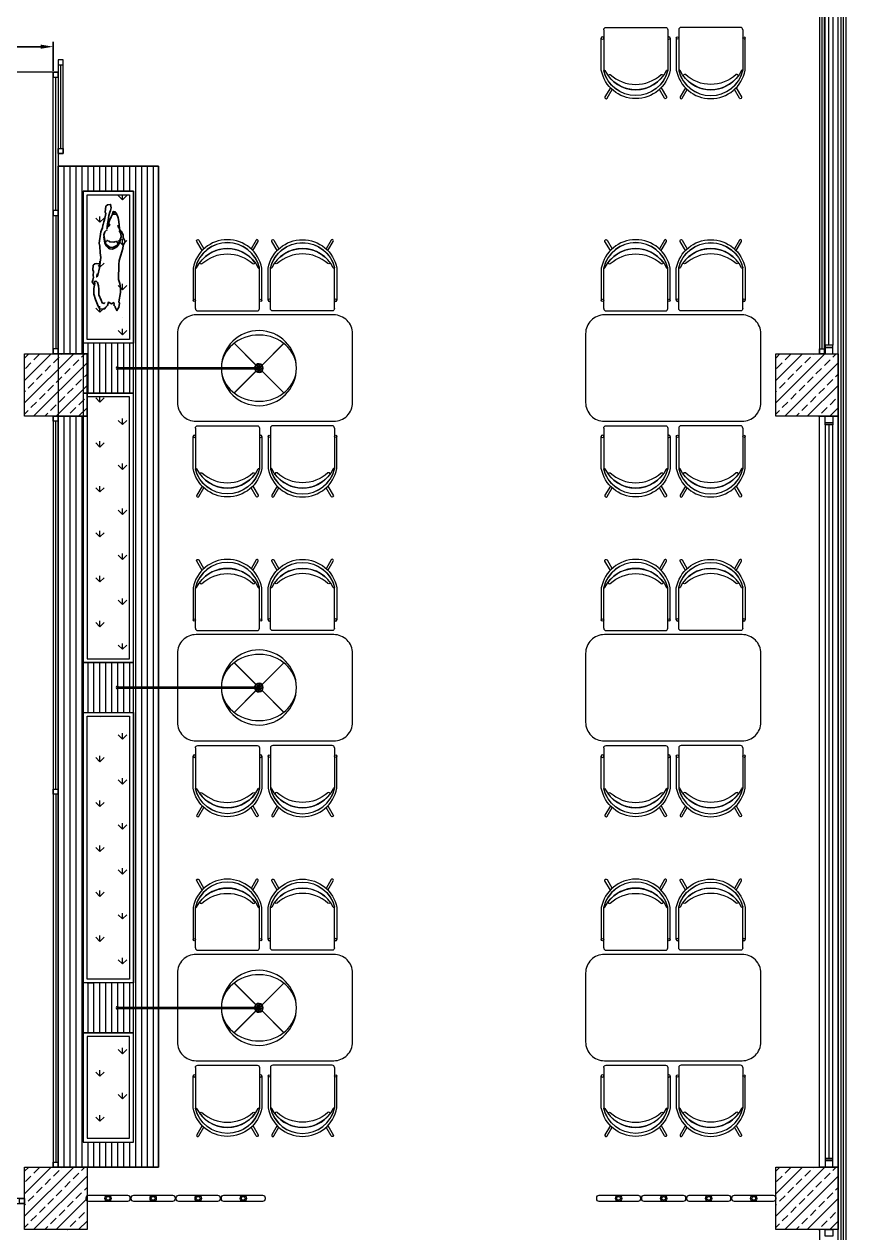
# Model space of a CAD drawing. Header units: millimetres. Extents: x 7998 to 72132, y -12523 to 5591.
# Drawn here: x 66468 to 67124, y -9872 to -8906 of the extents above; entities that cross this region are included whole.
import ezdxf

# ---------------------------------------------------------------- set-up
doc = ezdxf.new("R2010")
doc.units = ezdxf.units.MM
for name, color, linetype, lineweight in [('Xray_Area', 149, 'Continuous', 50), ('Xray_Concrete Arme Column', 8, 'Continuous', 35), ('Xray_Furniture Temporary', 23, 'Continuous', 15), ('Xray_Partition Wall', 254, 'Continuous', 25), ('Xray_Plant', 75, 'Continuous', 9), ('Xray_Slab', 165, 'Continuous', 15), ('Xray_Window', 153, 'Continuous', 20)]:
    doc.layers.add(name, color=color, linetype=linetype, lineweight=lineweight)
doc.layers.add('Xray_Column Scan', color=7, linetype='Continuous', lineweight=13, true_color=0x525252)
doc.layers.add('Xray_Door', color=155, linetype='Continuous')
doc.styles.get("Standard").update_dxf_attribs({"font": 'arial.ttf'})
doc.dimstyles.new('IC OLCU', dxfattribs={"dimtxt": 12, "dimasz": 10, "dimexe": 4, "dimexo": 5, "dimgap": 3, "dimtad": 1, "dimdec": 0, "dimtxsty": 'Standard', "dimcen": 5, "dimdle": 10, "dimclrd": 154, "dimclre": 154, "dimclrt": 151, "dimadec": 0, "dimazin": 0, "dimtfac": 1, "dimtdec": 0, "dimtmove": 0, "dimatfit": 3, "dimfxl": 1, "dimarcsym": 0})
pattern_1 = [(90, (10707.061, -12513.293), (-17.960512, 17.960512), [4.7625, -31.158524]), (45, (10707.06, -12513.293), (-17.960512, 17.960512), [4.7625, -20.6375]), (135, (10707.06, -12513.293), (-17.960512, -17.960512), [4.7625, -20.6375])]
pattern_2 = [(90, (10707.061, -12513.293), (-4.7625, 3e-16), [])]

# ---------------------------------------------------------------- blocks, each defined once
blk = doc.blocks.new('SANDALYEÜ')
at = {"layer": 'Xray_Furniture Temporary'}
for p, q in [((55180.1, 5075.6), (55180.1, 5041.3)), ((55232.1, 5077.6), (55182.1, 5077.6)), ((55234.1, 5075.6), (55234.1, 5041.3))]:
    blk.add_line(p, q, dxfattribs=at)
for points in [[(55178.1, 5068.6), (55178.1, 5041.6, 0.827586), (55236.1, 5041.6), (55236.1, 5068.6)], [(55185.8, 5026.8), (55181.3, 5019, 1), (55183, 5018), (55187.2, 5025.4)], [(55228.5, 5026.8), (55233, 5019, -1), (55231.3, 5018), (55227, 5025.4)]]:
    blk.add_lwpolyline(points, format="xyb", dxfattribs=at)
for points in [[(55234.1, 5041, 0.898684), (55233.1, 5041.2, -0.619296), (55181.2, 5041.2, 0.898684), (55180.2, 5041, 0.775257)], [(55185.7, 5037.8, 0.913533), (55184.2, 5036.4, 0.490973), (55230.1, 5036.4, 0.913533), (55228.6, 5037.8, -0.383369)]]:
    blk.add_lwpolyline(points, format="xyb", close=True, dxfattribs=at)
for centre in [(55179.1, 5068.6), (55235.1, 5068.6)]:
    blk.add_circle(centre, 1, dxfattribs=at)
for centre, radius, start, end in [((55182.1, 5075.6), 2, 90, 180), ((55232.1, 5075.6), 2, 0, 90), ((55207.1, 5047.9), 27.8, 193.7703, 346.2297)]:
    blk.add_arc(centre, radius, start, end, dxfattribs=at)
blk = doc.blocks.new('02PDOG01')
at = {"color": 0, "linetype": 'ByBlock'}
for p, q in [((-5.45, 1.91), (-6.34, 2.11)), ((-5.79, -2.34), (-6.51, -2.58)), ((-36.88, -6.77), (-36.88, -6.77))]:
    blk.add_line(p, q, dxfattribs=at)
for points in [[(-34.81, 1.55), (-34.81, 0.32), (-34.69, -0.19), (-34.03, -0.55), (-33.35, -1.13), (-32.19, -1.25), (-32.56, -2.36), (-32.1, -3.16), (-32.57, -3.39), (-32.79, -3.28), (-33.15, -3.4), (-33.39, -3.76), (-33.62, -3.88), (-34.81, -4.61), (-33.81, -5.04), (-33.62, -5.2), (-32.08, -5.27), (-31.57, -4.94), (-28.26, -5.15), (-26.75, -4.98), (-25.15, -4.55), (-23.74, -3.91), (-18.38, -3.52), (-16.96, -3.4), (-15.05, -3.88), (-12.67, -4.34), (-11.6, -4.35), (-10.05, -4.89), (-8.69, -3.96), (-7.79, -3.83), (-6.6, -3.04), (-6.17, -2.51), (-5.79, -2.34), (-5.57, -2.28), (-4.58, -2.16), (-3.27, -1.88), (-2.03, -1.42), (-1.36, -1.18), (-0.77, -0.78), (-0.44, -0.71), (-0.29, -0.54), (0.04, -0.18), (0.04, 0.29), (-0.08, 0.62), (-0.77, 0.68), (-0.89, 0.64), (-1.84, 1.01), (-3.27, 1.51), (-4.46, 1.72), (-5.45, 1.91), (-5.54, 2.07), (-4.46, 2.05), (-3.27, 1.96), (-1.48, 1.9), (-0.29, 1.72), (0.3, 1.48), (1.25, 1.36), (2.44, 1.74), (2.21, 2.8), (1.61, 3.29), (-0.53, 3.36), (-0.88, 3.05), (-3.27, 3.33), (-3.98, 3.42), (-4.93, 3.6), (-5.17, 3.68), (-6.13, 3.62), (-6.96, 3.92), (-6.96, 3.92), (-7.55, 4.12), (-11.6, 4.24), (-12.67, 3.97), (-15.05, 3.5), (-16.72, 3.15), (-18.38, 3.15), (-20.33, 3.23), (-18.86, 3.39), (-19.1, 5.05), (-19.69, 5.53), (-21.39, 5.41), (-21.72, 5.17), (-23.4, 5.17), (-23.87, 5), (-24.94, 5.12), (-25.53, 5.25), (-26.51, 4.38)], [(-34.81, 1.55), (-33.98, 2.18), (-31.71, 3.37), (-29.93, 4.17), (-27.91, 4.46), (-26.12, 4.23), (-25.41, 4.44), (-25.15, 3.91), (-25.64, 3.35), (-26.72, 2.89), (-27.91, 2.56), (-29.93, 2.36), (-31.71, 1.38), (-32.66, 0.85), (-32.79, 0.19), (-32.43, -0.18)], [(-20.33, 3.23), (-23.03, 3.53), (-23.66, 3.83), (-22.51, 3.81)], [(-6.94, 2.01), (-6.68, 2.09), (-7.4, 2.65), (-8.51, 2.95), (-10.53, 2.38), (-10.77, 2.26), (-10.98, 1.91), (-10.29, 1.46), (-10.65, 1.46)], [(-10.5, 1.09), (-10.77, 0.53), (-10.77, -0.9), (-10.5, -1.46)], [(-6.94, -2.37), (-6.68, -2.46), (-7.55, -3.04), (-8.57, -3.3), (-10.53, -2.75), (-10.77, -2.63), (-10.98, -2.28), (-10.29, -1.83), (-10.65, -1.83)]]:
    blk.add_lwpolyline(points, dxfattribs=at)
for points in [[(-9.34, -3.21), (-11.48, -2.63), (-12.38, -2.06), (-13.03, -1.14), (-13.23, -0.66), (-13.23, 0.29), (-13.03, 0.77), (-12.38, 1.69), (-11.48, 2.26), (-9.34, 2.85), (-9.19, 2.85), (-11.05, 2.26), (-11.83, 1.69), (-12.43, 0.77), (-12.67, 0.29), (-12.67, -0.66), (-12.43, -1.14), (-11.83, -2.06), (-11.05, -2.63)], [(-5.59, 1.74), (-5.1, 1.78), (-4.64, 1.23)], [(-0.89, 0.41), (-0.29, 0.17), (-0.29, -0.54), (-0.89, -0.78)], [(-4.64, -1.6), (-5.1, -2.15), (-5.59, -2.11)]]:
    blk.add_lwpolyline(points, close=True, dxfattribs=at)
blk = doc.blocks.new('*D2722')
at = {"color": 154, "lineweight": -2, "transparency": 16777216}
for p, q in [((65638.13, -8989.92), (65638.13, -8920.49)), ((66481.01, -8924.49), (65648.13, -8924.49)), ((66491.01, -8943.9), (66491.01, -8920.49))]:
    blk.add_line(p, q, dxfattribs=at)
at = {"color": 154, "transparency": 16777216}
for points in [[(65648.13, -8922.82), (65648.13, -8926.16), (65638.13, -8924.49)], [(66481.01, -8922.82), (66481.01, -8926.16), (66491.01, -8924.49)]]:
    blk.add_solid(points, dxfattribs=at)
at = {"layer": 'Defpoints', "color": 0, "transparency": 16777216}
for p in [(65638.13, -8924.49), (66491.01, -8948.9), (65638.13, -8994.92)]:
    blk.add_point(p, dxfattribs=at)
at = {"color": 151, "lineweight": 0, "transparency": 16777216, "insert": (66064.57, -8915.36), "char_height": 12, "attachment_point": 5}
blk.add_mtext('853', dxfattribs=at)

msp = doc.modelspace()

# ---------------------------------------------------------------- hatches: boundary and pattern name
at = {"layer": 'Xray_Column Scan', "linetype": 'Continuous', "lineweight": 0}
h = msp.add_hatch(dxfattribs=at)
h.set_pattern_fill('ANSI33', color=256, scale=2)
h.set_pattern_definition([(45, (56233.489, -21006.314), (-8.980256, 8.980256), []), (45, (56242.469, -21006.314), (-8.980256, 8.980256), [6.35, -3.175])])
h.paths.add_polyline_path([(66468.01, -9219.9), (66468.01, -9169.9), (66518.01, -9169.9), (66518.01, -9219.9)])
h = msp.add_hatch(dxfattribs=at)
h.set_pattern_fill('ANSI33', color=256, scale=2)
h.set_pattern_definition([(45, (56833.708, -21006.314), (-8.980256, 8.980256), []), (45, (56842.688, -21006.314), (-8.980256, 8.980256), [6.35, -3.175])])
h.paths.add_polyline_path([(67068.23, -9219.9), (67068.23, -9169.9), (67118.23, -9169.9), (67118.23, -9219.9)])
h = msp.add_hatch(dxfattribs=at)
h.set_pattern_fill('ANSI33', color=256, scale=2)
h.set_pattern_definition([(45, (56233.489, -21656.314), (-8.980256, 8.980256), []), (45, (56242.469, -21656.314), (-8.980256, 8.980256), [6.35, -3.175])])
h.paths.add_polyline_path([(66468.01, -9869.9), (66468.01, -9819.9), (66518.01, -9819.9), (66518.01, -9869.9)])
h = msp.add_hatch(dxfattribs=at)
h.set_pattern_fill('ANSI33', color=256, scale=2)
h.set_pattern_definition([(45, (56833.708, -21656.314), (-8.980256, 8.980256), []), (45, (56842.688, -21656.314), (-8.980256, 8.980256), [6.35, -3.175])])
h.paths.add_polyline_path([(67068.23, -9869.9), (67068.23, -9819.9), (67118.23, -9819.9), (67118.23, -9869.9)])
at = {"layer": 'Xray_Furniture Temporary', "lineweight": 0, "transparency": 33554610}
h = msp.add_hatch(dxfattribs=at)
h.set_pattern_fill('LINE', color=256, scale=1.5, angle=90)
h.set_pattern_definition(pattern_2)
h.paths.add_polyline_path([(66575.01, -9693.15), (66555.01, -9693.15), (66555.01, -9712.65), (66555.01, -9799.9), (66515.01, -9799.9), (66515.01, -9712.65), (66515.01, -9672.65), (66515.01, -9456.64), (66515.01, -9219.9), (66495.01, -9219.9), (66495.01, -9819.9), (66575.01, -9819.9)])
h.paths.add_polyline_path([(66575.01, -9019.93), (66495.01, -9019.93), (66495.01, -9169.9), (66515.01, -9169.9), (66515.01, -9039.93), (66555.01, -9039.93), (66555.01, -9692.15), (66575.01, -9692.15)])
h.paths.add_polyline_path([(66542.29, -9691.65, -0.256376), (66543.12, -9692.15), (66555.01, -9692.15), (66555.01, -9672.65), (66515.01, -9672.65), (66515.01, -9712.65), (66555.01, -9712.65), (66555.01, -9693.15), (66543.12, -9693.15, -0.256376), (66542.29, -9693.65, -0.957168)], flags=17)
h = msp.add_hatch(dxfattribs=at)
h.set_pattern_fill('LINE', color=256, scale=1.5, angle=90)
h.set_pattern_definition(pattern_2)
h.paths.add_polyline_path([(66555.01, -9161.39), (66515.01, -9161.39), (66515.01, -9169.9), (66518.01, -9169.9), (66518.01, -9201.39), (66555.01, -9201.39), (66555.01, -9181.89), (66543.12, -9181.89, -0.256376), (66542.29, -9182.39, -0.957168), (66542.29, -9180.39, -0.256376), (66543.12, -9180.89), (66555.01, -9180.89)])
h = msp.add_hatch(dxfattribs=at)
h.set_pattern_fill('LINE', color=256, scale=1.5, angle=90)
h.set_pattern_definition(pattern_2)
h.paths.add_polyline_path([(66555.01, -9416.64), (66515.01, -9416.64), (66515.01, -9456.64), (66555.01, -9456.64), (66555.01, -9437.14), (66543.12, -9437.14, -0.256376), (66542.29, -9437.64, -0.957168), (66542.29, -9435.64, -0.256376), (66543.12, -9436.14), (66555.01, -9436.14)])
at = {"layer": 'Xray_Plant', "lineweight": 0, "transparency": 33554602}
h = msp.add_hatch(dxfattribs=at)
h.set_pattern_fill('GRASS', color=256)
h.set_pattern_definition(pattern_1)
h.paths.add_polyline_path([(66552.01, -9158.39), (66552.01, -9042.93), (66518.01, -9042.93), (66518.01, -9158.39)])
h.paths.add_polyline_path([(66527.14, -9097.86), (66524.14, -9097.96), (66522.92, -9099.17), (66522.78, -9102.99), (66525.76, -9108.29)], flags=16)
h.paths.add_polyline_path([(66524.08, -9114.56), (66523.3, -9117.8), (66523.48, -9123.17), (66524.82, -9126.58), (66520.53, -9113.44), (66526.42, -9111.34), (66528.88, -9126.12)], flags=16)
h.paths.add_polyline_path([(66541.62, -9058.64), (66538.95, -9058.35), (66539.63, -9057.08), (66541.23, -9057.25)], flags=16)
h = msp.add_hatch(dxfattribs=at)
h.set_pattern_fill('GRASS', color=256)
h.set_pattern_definition(pattern_1)
h.paths.add_polyline_path([(66518.01, -9413.64), (66552.01, -9413.64), (66552.01, -9204.39), (66518.01, -9204.39)])
h = msp.add_hatch(dxfattribs=at)
h.set_pattern_fill('GRASS', color=256)
h.set_pattern_definition(pattern_1)
h.paths.add_polyline_path([(66552.01, -9459.64), (66518.01, -9459.64), (66518.01, -9669.65), (66552.01, -9669.65)])
h = msp.add_hatch(dxfattribs=at)
h.set_pattern_fill('GRASS', color=256)
h.set_pattern_definition(pattern_1)
h.paths.add_polyline_path([(66552.01, -9715.65), (66518.01, -9715.65), (66518.01, -9796.9), (66552.01, -9796.9)])

# ---------------------------------------------------------------- linework, layer by layer
at = {"layer": 'Xray_Area', "linetype": 'Continuous', "lineweight": 0}
msp.add_lwpolyline([(64118.23, -10519.9), (67118.23, -10519.9), (67118.23, -7439.9), (65519.02, -7439.9), (65519.02, -6829.9), (64118.02, -6829.9), (64118.23, -10519.9)], dxfattribs=at)
at = {"layer": 'Xray_Concrete Arme Column', "linetype": 'Continuous', "lineweight": 0}
for points in [[(67118.23, -9754.87), (67118.23, -7824.9)], [(66468.01, -9219.9), (66468.01, -9169.9), (66518.01, -9169.9), (66518.01, -9219.9), (66468.01, -9219.9)], [(67068.23, -9219.9), (67068.23, -9169.9), (67118.23, -9169.9), (67118.23, -9219.9), (67068.23, -9219.9)], [(66468.01, -9869.9), (66468.01, -9819.9), (66518.01, -9819.9), (66518.01, -9869.9), (66468.01, -9869.9)], [(67068.23, -9869.9), (67068.23, -9819.9), (67118.23, -9819.9), (67118.23, -9869.9), (67068.23, -9869.9)]]:
    msp.add_lwpolyline(points, dxfattribs=at)
at = {"layer": 'Xray_Door', "lineweight": 0}
for p, q in [((67110.73, -9163.04), (67110.73, -8576.76)), ((67110.73, -9226.76), (67110.73, -9813.04))]:
    msp.add_line(p, q, dxfattribs=at)
for points in [[(67107.73, -9163.04), (67107.73, -8576.76), (67113.73, -8576.76), (67113.73, -9163.04), (67107.73, -9163.04)], [(67107.73, -9226.76), (67107.73, -9813.04), (67113.73, -9813.04), (67113.73, -9226.76), (67107.73, -9226.76)]]:
    msp.add_lwpolyline(points, dxfattribs=at)
for points in [[(67107.73, -9163.04), (67107.73, -9164.77), (67113.73, -9164.77), (67113.73, -9163.04)], [(67107.73, -9164.77), (67107.73, -9169.9), (67113.73, -9169.9), (67113.73, -9164.77)], [(67107.73, -9225.03), (67107.73, -9219.9), (67113.73, -9219.9), (67113.73, -9225.03)], [(67107.73, -9226.76), (67107.73, -9225.03), (67113.73, -9225.03), (67113.73, -9226.76)], [(67107.73, -9813.04), (67107.73, -9814.77), (67113.73, -9814.77), (67113.73, -9813.04)], [(67107.73, -9814.77), (67107.73, -9819.9), (67113.73, -9819.9), (67113.73, -9814.77)], [(67107.73, -9875.03), (67107.73, -9869.9), (67113.73, -9869.9), (67113.73, -9875.03)]]:
    msp.add_lwpolyline(points, close=True, dxfattribs=at)
at = {"layer": 'Xray_Furniture Temporary', "linetype": 'Continuous', "lineweight": 0}
for p, q in [((66652.85, -9178.92), (66635.48, -9161.56)), ((66652.95, -9178.83), (66635.58, -9161.46)), ((66675.18, -9161.55), (66657.81, -9178.92)), ((66675.27, -9161.65), (66657.9, -9179.02)), ((66542.29, -9180.89), (66655.29, -9180.89)), ((66542.29, -9181.89), (66655.29, -9181.89)), ((66652.86, -9183.87), (66635.49, -9201.24)), ((66652.95, -9183.96), (66635.58, -9201.33)), ((66653.43, -9180.51), (66653.63, -9180.6)), ((66653.63, -9182.19), (66653.43, -9182.28)), ((66653.85, -9179.91), (66654.01, -9180.07)), ((66653.85, -9182.88), (66654.01, -9182.72)), ((66654.44, -9179.49), (66654.54, -9179.69)), ((66654.44, -9183.3), (66654.54, -9183.09)), ((66655.33, -9179.29), (66655.33, -9179.52)), ((66655.33, -9183.27), (66655.33, -9183.49)), ((66656.13, -9179.69), (66656.22, -9179.49)), ((66656.13, -9183.09), (66656.22, -9183.3)), ((66656.66, -9180.07), (66656.82, -9179.91)), ((66656.66, -9182.72), (66656.82, -9182.88)), ((66657.24, -9180.51), (66657.03, -9180.6)), ((66657.03, -9182.19), (66657.24, -9182.28)), ((66657.21, -9181.39), (66657.43, -9181.39)), ((66675.17, -9201.24), (66657.8, -9183.87)), ((66675.26, -9201.15), (66657.89, -9183.78)), ((66652.85, -9434.17), (66635.48, -9416.8)), ((66652.95, -9434.08), (66635.58, -9416.71)), ((66675.18, -9416.8), (66657.81, -9434.16)), ((66675.27, -9416.89), (66657.9, -9434.26)), ((66542.29, -9436.14), (66655.29, -9436.14)), ((66542.29, -9437.14), (66655.29, -9437.14)), ((66653.43, -9435.75), (66653.63, -9435.85)), ((66653.63, -9437.43), (66653.43, -9437.53)), ((66653.85, -9435.15), (66654.01, -9435.31)), ((66654.44, -9434.74), (66654.54, -9434.94)), ((66655.33, -9434.54), (66655.33, -9434.76)), ((66656.13, -9434.94), (66656.22, -9434.74)), ((66656.66, -9435.31), (66656.82, -9435.15)), ((66657.24, -9435.75), (66657.03, -9435.85)), ((66657.03, -9437.43), (66657.24, -9437.53)), ((66657.21, -9436.64), (66657.43, -9436.64)), ((66652.86, -9439.11), (66635.49, -9456.48)), ((66652.95, -9439.21), (66635.58, -9456.58)), ((66653.85, -9438.12), (66654.01, -9437.97)), ((66654.44, -9438.54), (66654.54, -9438.34)), ((66655.33, -9438.51), (66655.33, -9438.74)), ((66656.13, -9438.34), (66656.22, -9438.54)), ((66656.66, -9437.97), (66656.82, -9438.12)), ((66675.17, -9456.49), (66657.8, -9439.12)), ((66675.26, -9456.39), (66657.89, -9439.02)), ((66652.85, -9690.18), (66635.48, -9672.81)), ((66652.95, -9690.09), (66635.58, -9672.72)), ((66675.18, -9672.81), (66657.81, -9690.18)), ((66675.27, -9672.9), (66657.9, -9690.27)), ((66542.29, -9692.15), (66655.29, -9692.15)), ((66542.29, -9693.15), (66655.29, -9693.15)), ((66652.86, -9695.13), (66635.49, -9712.49)), ((66652.95, -9695.22), (66635.58, -9712.59)), ((66653.43, -9691.76), (66653.63, -9691.86)), ((66653.63, -9693.44), (66653.43, -9693.54)), ((66653.85, -9691.17), (66654.01, -9691.32)), ((66653.85, -9694.14), (66654.01, -9693.98)), ((66654.44, -9690.75), (66654.54, -9690.95)), ((66654.44, -9694.55), (66654.54, -9694.35)), ((66655.33, -9690.55), (66655.33, -9690.77)), ((66655.33, -9694.53), (66655.33, -9694.75)), ((66656.13, -9690.95), (66656.22, -9690.75)), ((66656.13, -9694.35), (66656.22, -9694.55)), ((66656.66, -9691.32), (66656.82, -9691.17)), ((66656.66, -9693.98), (66656.82, -9694.14)), ((66657.24, -9691.76), (66657.03, -9691.86)), ((66657.03, -9693.44), (66657.24, -9693.54)), ((66657.21, -9692.65), (66657.43, -9692.65)), ((66675.17, -9712.5), (66657.8, -9695.13)), ((66675.26, -9712.4), (66657.89, -9695.03))]:
    msp.add_line(p, q, dxfattribs=at)
at = {"layer": 'Xray_Furniture Temporary', "lineweight": 0, "transparency": 33554610}
for points in [[(66575.01, -9819.9), (66495.01, -9819.9), (66495.01, -9219.9), (66518.01, -9219.9), (66518.01, -9169.9), (66495.01, -9169.9), (66495.01, -9019.93), (66575.01, -9019.93), (66575.01, -9819.9)], [(66515.01, -9219.9), (66515.01, -9799.9), (66555.01, -9799.9), (66555.01, -9039.93), (66515.01, -9039.93), (66515.01, -9169.9)]]:
    msp.add_lwpolyline(points, dxfattribs=at)
for points in [[(66575.01, -9019.93), (66495.01, -9019.93), (66495.01, -9819.9), (66575.01, -9819.9)], [(66555.01, -9161.39), (66515.01, -9161.39), (66515.01, -9039.93), (66555.01, -9039.93)], [(66552.01, -9158.39), (66518.01, -9158.39), (66518.01, -9042.93), (66552.01, -9042.93)], [(66555.01, -9161.39), (66515.01, -9161.39), (66515.01, -9201.39), (66555.01, -9201.39)], [(66555.01, -9201.39), (66515.01, -9201.39), (66515.01, -9416.64), (66555.01, -9416.64)], [(66552.01, -9204.39), (66518.01, -9204.39), (66518.01, -9413.64), (66552.01, -9413.64)], [(66555.01, -9416.64), (66515.01, -9416.64), (66515.01, -9456.64), (66555.01, -9456.64)], [(66555.01, -9672.65), (66515.01, -9672.65), (66515.01, -9456.64), (66555.01, -9456.64)], [(66552.01, -9669.65), (66518.01, -9669.65), (66518.01, -9459.64), (66552.01, -9459.64)], [(66555.01, -9712.65), (66515.01, -9712.65), (66515.01, -9799.9), (66555.01, -9799.9)], [(66552.01, -9715.65), (66518.01, -9715.65), (66518.01, -9796.9), (66552.01, -9796.9)]]:
    msp.add_lwpolyline(points, close=True, dxfattribs=at)
at = {"layer": 'Xray_Furniture Temporary', "lineweight": 0}
for points in [[(66590.16, -9153.85), (66590.16, -9208.85, 0.414214), (66605.16, -9223.85), (66715.16, -9223.85, 0.414214), (66730.16, -9208.85), (66730.16, -9153.85, 0.414214), (66715.16, -9138.85), (66605.16, -9138.85, 0.414214)], [(66916.36, -9153.85), (66916.36, -9208.85, 0.414214), (66931.36, -9223.85), (67041.36, -9223.85, 0.414214), (67056.36, -9208.85), (67056.36, -9153.85, 0.414214), (67041.36, -9138.85), (66931.36, -9138.85, 0.414214)], [(66590.16, -9409.38), (66590.16, -9464.38, 0.414214), (66605.16, -9479.38), (66715.16, -9479.38, 0.414214), (66730.16, -9464.38), (66730.16, -9409.38, 0.414214), (66715.16, -9394.38), (66605.16, -9394.38, 0.414214)], [(66916.36, -9409.38), (66916.36, -9464.38, 0.414214), (66931.36, -9479.38), (67041.36, -9479.38, 0.414214), (67056.36, -9464.38), (67056.36, -9409.38, 0.414214), (67041.36, -9394.38), (66931.36, -9394.38, 0.414214)], [(66590.16, -9664.9), (66590.16, -9719.9, 0.414214), (66605.16, -9734.9), (66715.16, -9734.9, 0.414214), (66730.16, -9719.9), (66730.16, -9664.9, 0.414214), (66715.16, -9649.9), (66605.16, -9649.9, 0.414214)], [(66916.36, -9664.9), (66916.36, -9719.9, 0.414214), (66931.36, -9734.9), (67041.36, -9734.9, 0.414214), (67056.36, -9719.9), (67056.36, -9664.9, 0.414214), (67041.36, -9649.9), (66931.36, -9649.9, 0.414214)]]:
    msp.add_lwpolyline(points, format="xyb", close=True, dxfattribs=at)
at = {"layer": 'Xray_Furniture Temporary', "lineweight": 0, "transparency": 33554610}
for points in [[(66550.33, -9847.4), (66519.33, -9847.4, -0.414214), (66517.33, -9845.4), (66517.33, -9844.4, -0.414214), (66519.33, -9842.4), (66550.33, -9842.4, -0.414214), (66552.33, -9844.4), (66552.33, -9845.4, -0.414214)], [(66586.33, -9847.4), (66555.33, -9847.4, -0.414214), (66553.33, -9845.4), (66553.33, -9844.4, -0.414214), (66555.33, -9842.4), (66586.33, -9842.4, -0.414214), (66588.33, -9844.4), (66588.33, -9845.4, -0.414214)], [(66622.33, -9847.4), (66591.33, -9847.4, -0.414214), (66589.33, -9845.4), (66589.33, -9844.4, -0.414214), (66591.33, -9842.4), (66622.33, -9842.4, -0.414214), (66624.33, -9844.4), (66624.33, -9845.4, -0.414214)], [(66658.33, -9847.4), (66627.33, -9847.4, -0.414214), (66625.33, -9845.4), (66625.33, -9844.4, -0.414214), (66627.33, -9842.4), (66658.33, -9842.4, -0.414214), (66660.33, -9844.4), (66660.33, -9845.4, -0.414214)], [(66958.2, -9847.4), (66927.2, -9847.4, -0.414214), (66925.2, -9845.4), (66925.2, -9844.4, -0.414214), (66927.2, -9842.4), (66958.2, -9842.4, -0.414214), (66960.2, -9844.4), (66960.2, -9845.4, -0.414214)], [(66994.2, -9847.4), (66963.2, -9847.4, -0.414214), (66961.2, -9845.4), (66961.2, -9844.4, -0.414214), (66963.2, -9842.4), (66994.2, -9842.4, -0.414214), (66996.2, -9844.4), (66996.2, -9845.4, -0.414214)], [(67030.2, -9847.4), (66999.2, -9847.4, -0.414214), (66997.2, -9845.4), (66997.2, -9844.4, -0.414214), (66999.2, -9842.4), (67030.2, -9842.4, -0.414214), (67032.2, -9844.4), (67032.2, -9845.4, -0.414214)], [(67066.2, -9847.4), (67035.2, -9847.4, -0.414214), (67033.2, -9845.4), (67033.2, -9844.4, -0.414214), (67035.2, -9842.4), (67066.2, -9842.4, -0.414214), (67068.2, -9844.4), (67068.2, -9845.4, -0.414214)]]:
    msp.add_lwpolyline(points, format="xyb", close=True, dxfattribs=at)
for centre, radius in [((66534.83, -9844.9), 2.5), ((66570.83, -9844.9), 2.5), ((66606.83, -9844.9), 2.5), ((66642.83, -9844.9), 2.5), ((66942.7, -9844.9), 2.5), ((66978.7, -9844.9), 2.5), ((67014.7, -9844.9), 2.5), ((67050.7, -9844.9), 2.5), ((66534.83, -9844.9), 1.5), ((66570.83, -9844.9), 1.5), ((66606.83, -9844.9), 1.5), ((66642.83, -9844.9), 1.5), ((66942.7, -9844.9), 1.5), ((66978.7, -9844.9), 1.5), ((67014.7, -9844.9), 1.5), ((67050.7, -9844.9), 1.5)]:
    msp.add_circle(centre, radius, dxfattribs=at)
at = {"layer": 'Xray_Furniture Temporary', "linetype": 'Continuous', "lineweight": 0}
for centre, radius, start, end in [((66655.33, -9181.39), 30, 180.95497, 179.04503), ((66542.34, -9181.39), 1, 92.5074, 267.4926), ((66542.35, -9181.39), 0.503, 95.85308, 264.14692), ((66542.25, -9181.39), 1, 29.96818, 87.48639), ((66542.25, -9181.39), 1, 272.51361, 330.03182), ((66655.33, -9181.39), 3.5, 188.21321, 171.78679), ((66655.33, -9181.39), 3.03, 189.50697, 170.49303), ((66655.33, -9181.39), 2.1, 155, 166.22659), ((66655.33, -9181.39), 2.1, 205, 225), ((66655.33, -9181.39), 1.88, 195.4575, 205), ((66655.33, -9181.39), 1.88, 135, 155), ((66655.33, -9181.39), 1.68, 197.34758, 162.65242), ((66655.33, -9181.39), 2.1, 115, 135), ((66655.33, -9181.39), 1.88, 225, 245), ((66655.33, -9181.39), 1.29, 202.75051, 157.24949), ((66655.33, -9181.39), 2.1, 245, 270), ((66655.33, -9181.39), 0.946, 211.90532, 148.09468), ((66655.33, -9181.39), 1.88, 90, 115), ((66655.33, -9181.39), 0.502, 265.49062, 94.50938), ((66655.33, -9181.39), 2.1, 65, 90), ((66655.33, -9181.39), 1.88, 270, 295), ((66655.33, -9181.39), 1.88, 45, 65), ((66655.33, -9181.39), 2.1, 295, 315), ((66655.33, -9181.39), 1.88, 315, 335), ((66655.33, -9181.39), 2.1, 25, 45), ((66655.33, -9181.39), 1.88, 0, 25), ((66655.33, -9181.39), 2.1, 335, 0), ((66655.33, -9436.64), 30, 180.95497, 179.04503), ((66542.34, -9436.64), 1, 92.5074, 267.4926), ((66542.35, -9436.64), 0.503, 95.85308, 264.14692), ((66542.25, -9436.64), 1, 29.96818, 87.48639), ((66542.25, -9436.64), 1, 272.51361, 330.03182), ((66655.33, -9436.64), 3.5, 188.21321, 171.78679), ((66655.33, -9436.64), 3.03, 189.50697, 170.49303), ((66655.33, -9436.64), 2.1, 155, 166.22659), ((66655.33, -9436.64), 2.1, 205, 225), ((66655.33, -9436.64), 1.88, 195.4575, 205), ((66655.33, -9436.64), 1.88, 135, 155), ((66655.33, -9436.64), 1.68, 197.34758, 162.65242), ((66655.33, -9436.64), 2.1, 115, 135), ((66655.33, -9436.64), 1.29, 202.75051, 157.24949), ((66655.33, -9436.64), 0.946, 211.90532, 148.09468), ((66655.33, -9436.64), 1.88, 90, 115), ((66655.33, -9436.64), 0.502, 265.49062, 94.50938), ((66655.33, -9436.64), 2.1, 65, 90), ((66655.33, -9436.64), 1.88, 45, 65), ((66655.33, -9436.64), 1.88, 315, 335), ((66655.33, -9436.64), 2.1, 25, 45), ((66655.33, -9436.64), 1.88, 0, 25), ((66655.33, -9436.64), 2.1, 335, 0), ((66655.33, -9436.64), 1.88, 225, 245), ((66655.33, -9436.64), 2.1, 245, 270), ((66655.33, -9436.64), 1.88, 270, 295), ((66655.33, -9436.64), 2.1, 295, 315), ((66655.33, -9692.65), 30, 180.95497, 179.04503), ((66542.34, -9692.65), 1, 92.5074, 267.4926), ((66542.35, -9692.65), 0.503, 95.85308, 264.14692), ((66542.25, -9692.65), 1, 29.96818, 87.48639), ((66542.25, -9692.65), 1, 272.51361, 330.03182), ((66655.33, -9692.65), 3.5, 188.21321, 171.78679), ((66655.33, -9692.65), 3.03, 189.50697, 170.49303), ((66655.33, -9692.65), 2.1, 155, 166.22659), ((66655.33, -9692.65), 2.1, 205, 225), ((66655.33, -9692.65), 1.88, 195.4575, 205), ((66655.33, -9692.65), 1.88, 135, 155), ((66655.33, -9692.65), 1.68, 197.34758, 162.65242), ((66655.33, -9692.65), 2.1, 115, 135), ((66655.33, -9692.65), 1.88, 225, 245), ((66655.33, -9692.65), 1.29, 202.75051, 157.24949), ((66655.33, -9692.65), 2.1, 245, 270), ((66655.33, -9692.65), 0.946, 211.90532, 148.09468), ((66655.33, -9692.65), 1.88, 90, 115), ((66655.33, -9692.65), 0.502, 265.49062, 94.50938), ((66655.33, -9692.65), 2.1, 65, 90), ((66655.33, -9692.65), 1.88, 270, 295), ((66655.33, -9692.65), 1.88, 45, 65), ((66655.33, -9692.65), 2.1, 295, 315), ((66655.33, -9692.65), 1.88, 315, 335), ((66655.33, -9692.65), 2.1, 25, 45), ((66655.33, -9692.65), 1.88, 0, 25), ((66655.33, -9692.65), 2.1, 335, 0)]:
    msp.add_arc(centre, radius, start, end, dxfattribs=at)
for centre in [(66655.33, -9181.39), (66655.33, -9436.64), (66655.33, -9692.65)]:
    msp.add_ellipse(centre, major_axis=(-30, 0), ratio=0.882006, start_param=0.018899, end_param=6.264287, dxfattribs=at)
at = {"layer": 'Xray_Partition Wall', "lineweight": 0}
for points in [[(67103.23, -9169.9), (67118.23, -9169.9), (67118.23, -8569.9), (67103.23, -8569.9)], [(67103.23, -9219.9), (67118.23, -9219.9), (67118.23, -9819.9), (67103.23, -9819.9)], [(67103.23, -10469.9), (67118.23, -10469.9), (67118.23, -9869.9), (67103.23, -9869.9)]]:
    msp.add_lwpolyline(points, close=True, dxfattribs=at)
at = {"layer": 'Xray_Slab', "linetype": 'Continuous', "lineweight": 0}
for points in [[(64112.23, -6823.9), (65525.02, -6823.9), (65525.02, -7433.36), (67124.23, -7433.9), (67124.23, -10525.9), (64112.23, -10525.9)], [(64114.23, -6825.9), (65523.02, -6825.9), (65523.02, -7435.36), (67122.23, -7435.9), (67122.23, -10523.9), (64114.23, -10523.9)], [(64116.23, -6827.9), (65521.02, -6827.9), (65521.02, -7437.36), (67120.23, -7437.9), (67120.23, -10521.9), (64116.23, -10521.9)]]:
    msp.add_lwpolyline(points, close=True, dxfattribs=at)
at = {"layer": 'Xray_Window', "lineweight": 0}
for p, q in [((67105.11, -8871.9), (67105.11, -9165.9)), ((66497.01, -9005.93), (66497.01, -8938.93)), ((66493.01, -9055.4), (66493.01, -8948.9)), ((66493.01, -9059.4), (66493.01, -9165.9)), ((66493.01, -9517.9), (66493.01, -9223.9)), ((66493.01, -9521.9), (66493.01, -9815.9))]:
    msp.add_line(p, q, dxfattribs=at)
for points in [[(67103.11, -9169.9), (67107.11, -9169.9), (67107.11, -8569.9), (67103.11, -8569.9)], [(66499.01, -8934.93), (66495.01, -8934.93), (66495.01, -9009.93), (66499.01, -9009.93)], [(66495.01, -8934.93), (66495.01, -8938.93), (66499.01, -8938.93), (66499.01, -8934.93)], [(66491.01, -8944.9), (66495.01, -8944.9), (66495.01, -9169.9), (66491.01, -9169.9)], [(66491.01, -8944.9), (66491.01, -8948.9), (66495.01, -8948.9), (66495.01, -8944.9)], [(66495.01, -9009.93), (66495.01, -9005.93), (66499.01, -9005.93), (66499.01, -9009.93)], [(66491.01, -9055.4), (66491.01, -9059.4), (66495.01, -9059.4), (66495.01, -9055.4)], [(66491.01, -9165.9), (66491.01, -9169.9), (66495.01, -9169.9), (66495.01, -9165.9)], [(67103.11, -9169.9), (67103.11, -9165.9), (67107.11, -9165.9), (67107.11, -9169.9)], [(66491.01, -9819.9), (66495.01, -9819.9), (66495.01, -9219.9), (66491.01, -9219.9)], [(66491.01, -9223.9), (66491.01, -9219.9), (66495.01, -9219.9), (66495.01, -9223.9)], [(66491.01, -9521.9), (66491.01, -9517.9), (66495.01, -9517.9), (66495.01, -9521.9)], [(66555.01, -9672.65), (66515.01, -9672.65), (66515.01, -9712.65), (66555.01, -9712.65)], [(66491.01, -9819.9), (66491.01, -9815.9), (66495.01, -9815.9), (66495.01, -9819.9)], [(66468.01, -9848.9), (66468.01, -9844.9), (65918.01, -9844.9), (65918.01, -9848.9)], [(66468.01, -9848.9), (66464.01, -9848.9), (66464.01, -9844.9), (66468.01, -9844.9)]]:
    msp.add_lwpolyline(points, close=True, dxfattribs=at)
msp.add_lwpolyline([(66491.01, -8944.9), (65688.12, -8944.92, 0.414206), (65638.13, -8994.92), (65638.13, -10504.9)], format="xyb", dxfattribs=at)
msp.add_lwpolyline([(66518.01, -9672.65), (66523.01, -9672.65)], dxfattribs=at)

# ---------------------------------------------------------------- block references
at = {"lineweight": 0, "xscale": 2.250000000000001, "yscale": 2.250000000000001, "zscale": 2.250000000000001, "rotation": 83.78166219928258}
msp.add_blockref('02PDOG01', (66540.09, -9056.47), dxfattribs=at)
at = {"layer": 'Xray_Furniture Temporary', "linetype": 'Continuous', "lineweight": 0, "yscale": 0.9482758620689659, "zscale": 0.9482758620689659}
for p, xscale in [((119307.95, -13724.06), -0.9482758620689659), ((14664.76, -13724.06), 0.9482758620689659), ((118981.76, -14042.41), -0.9482758620689659), ((14338.57, -14042.41), 0.9482758620689659), ((119307.95, -14042.41), -0.9482758620689659), ((14664.76, -14042.41), 0.9482758620689659), ((118981.76, -14297.94), -0.9482758620689659), ((14338.57, -14297.94), 0.9482758620689659), ((119307.95, -14297.94), -0.9482758620689659), ((14664.76, -14297.94), 0.9482758620689659), ((118981.76, -14553.47), -0.9482758620689659), ((14338.57, -14553.47), 0.9482758620689659), ((119307.95, -14553.47), -0.9482758620689659), ((14664.76, -14553.47), 0.9482758620689659)]:
    msp.add_blockref('SANDALYEÜ', p, dxfattribs=dict(at, xscale=xscale))
at = {"layer": 'Xray_Furniture Temporary', "linetype": 'Continuous', "lineweight": 0, "yscale": 0.9482758620689659, "zscale": 0.9482758620689659, "rotation": 180}
for p, xscale in [((118981.76, -4320.67), 0.9482758620689659), ((14338.57, -4320.67), -0.9482758620689659), ((119307.95, -4320.67), 0.9482758620689659), ((14664.76, -4320.67), -0.9482758620689659), ((118981.76, -4576.2), 0.9482758620689659), ((14338.57, -4576.2), -0.9482758620689659), ((119307.95, -4576.2), 0.9482758620689659), ((14664.76, -4576.2), -0.9482758620689659), ((118981.76, -4831.72), 0.9482758620689659), ((14338.57, -4831.72), -0.9482758620689659), ((119307.95, -4831.72), 0.9482758620689659), ((14664.76, -4831.72), -0.9482758620689659)]:
    msp.add_blockref('SANDALYEÜ', p, dxfattribs=dict(at, xscale=xscale))

# ---------------------------------------------------------------- dimensions: what is measured, and where the dimension line sits
at = {"lineweight": 0}
dim = msp.add_linear_dim(base=(65638.13, -8924.49), p1=(66491.01, -8948.9), p2=(65638.13, -8994.92), dimstyle='IC OLCU', dxfattribs=at)
dim.commit()
dim.dimension.update_dxf_attribs({"geometry": '*D2722', "text_midpoint": (66064.57, -8915.36)})

doc.saveas('drawing.dxf')
